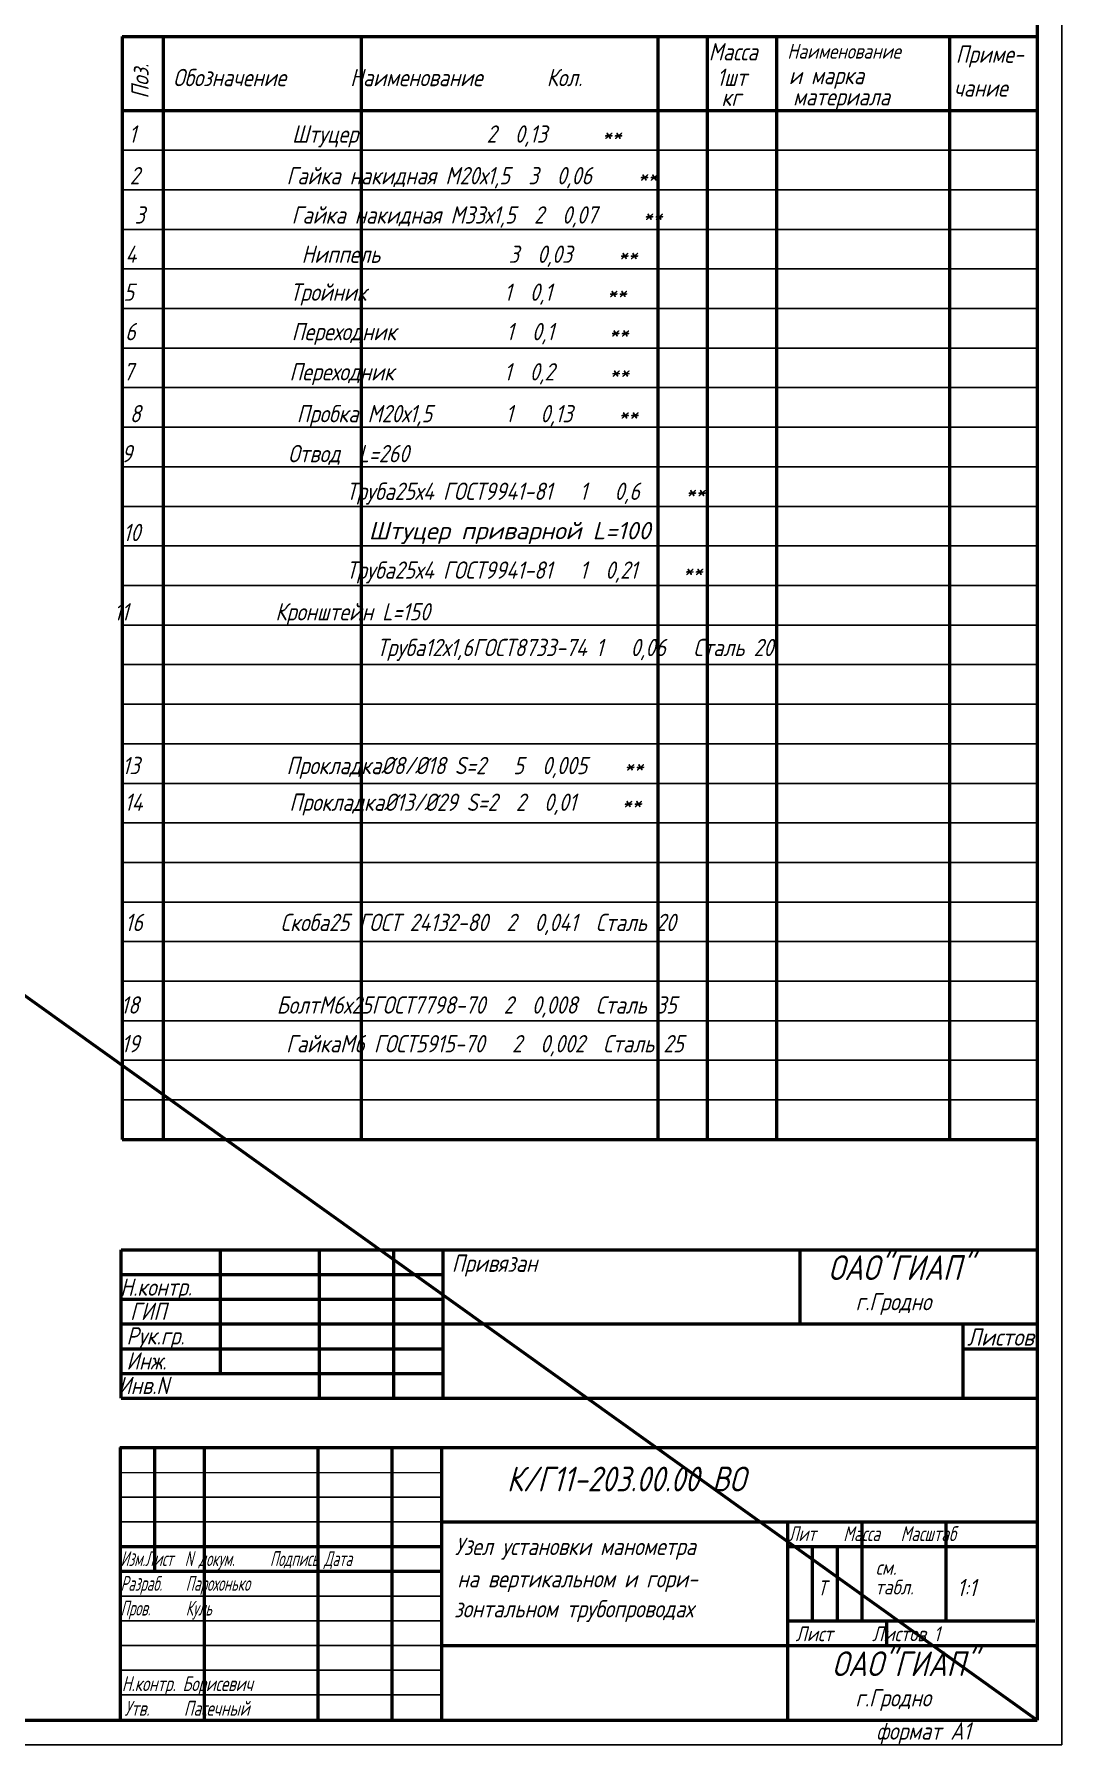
# Model space of a CAD drawing. Header units: inches. Extents: x 11643 to 12484, y 7062 to 7656.
# Drawn here: x 12276.4 to 12484.1, y 7061.7 to 7407.5 of the extents above; entities that cross this region are included whole.
import ezdxf
from ezdxf.enums import TextEntityAlignment as Align

# ---------------------------------------------------------------- set-up
doc = ezdxf.new("R2010")
doc.units = ezdxf.units.IN
doc.header["$LTSCALE"] = 0.7
doc.header["$MEASUREMENT"] = 0
doc.styles.get("Standard").update_dxf_attribs({"font": 'romand.shx', "width": 0.8, "oblique": 15, "height": 3.5})

msp = doc.modelspace()

# ---------------------------------------------------------------- linework, layer by layer
for p in [(12484.15, 7655.69), (11643.15, 7061.69)]:
    msp.add_line(p, (12484.15, 7061.69))
at = {"lineweight": 50}
for p, q in [((12479.15, 7650.69), (12479.15, 7066.69)), ((12294.15, 7407.07), (12294.15, 7392.07)), ((12294.15, 7407.07), (12294.15, 7392.07)), ((12294.15, 7407.07), (12479.15, 7407.07)), ((12302.46, 7407.05), (12302.46, 7392.07)), ((12342.46, 7407.05), (12342.46, 7392.07)), ((12402.46, 7407.05), (12402.46, 7392.07)), ((12412.46, 7407.05), (12412.46, 7392.07)), ((12426.46, 7407.05), (12426.46, 7392.07)), ((12461.46, 7407.05), (12461.46, 7392.07)), ((12294.15, 7392.07), (12294.15, 7240.07)), ((12294.15, 7392.07), (12294.15, 7184.07)), ((12294.15, 7392.07), (12479.15, 7392.07)), ((12302.46, 7392.07), (12302.46, 7184.07)), ((12342.46, 7392.07), (12342.46, 7184.07)), ((12402.46, 7392.07), (12402.46, 7184.07)), ((12412.46, 7392.07), (12412.46, 7184.07)), ((12426.46, 7392.07), (12426.46, 7184.07)), ((12461.46, 7392.07), (12461.46, 7184.07)), ((12294.15, 7184.07), (12479.15, 7184.07)), ((12293.95, 7161.77), (12479.15, 7161.77)), ((12313.99, 7161.77), (12313.99, 7136.77)), ((12333.99, 7161.77), (12333.99, 7131.77)), ((12348.99, 7161.77), (12348.99, 7131.77)), ((12358.99, 7161.77), (12358.99, 7131.77)), ((12431.15, 7161.77), (12431.15, 7146.77)), ((12479.15, 7161.77), (12479.15, 7131.77)), ((12479.15, 7161.77), (12479.15, 7131.77)), ((12293.95, 7156.77), (12358.99, 7156.77)), ((12293.95, 7151.77), (12358.99, 7151.77)), ((12293.95, 7146.77), (12478.95, 7146.77)), ((12464.15, 7146.77), (12464.15, 7131.77)), ((12293.95, 7141.77), (12358.99, 7141.77)), ((12464.15, 7141.77), (12479.15, 7141.77)), ((12293.95, 7136.77), (12358.99, 7136.77)), ((12293.95, 7131.77), (12479.15, 7131.77)), ((12293.7, 7121.77), (12479.15, 7121.77)), ((12293.74, 7121.77), (12293.74, 7066.69)), ((12300.7, 7121.77), (12300.7, 7096.77)), ((12310.7, 7121.77), (12310.7, 7066.77)), ((12333.7, 7121.77), (12333.7, 7066.77)), ((12348.7, 7121.77), (12348.7, 7066.77)), ((12358.7, 7121.77), (12358.7, 7066.77)), ((12358.7, 7106.77), (12479.15, 7106.77)), ((12428.7, 7106.77), (12428.7, 7066.77)), ((12443.7, 7106.77), (12443.7, 7086.77)), ((12460.7, 7106.77), (12460.7, 7086.77)), ((12293.7, 7101.77), (12358.7, 7101.77)), ((12428.7, 7101.77), (12479.15, 7101.77)), ((12433.7, 7101.77), (12433.7, 7086.77)), ((12438.7, 7101.77), (12438.7, 7086.77)), ((12293.7, 7096.77), (12358.7, 7096.77)), ((12428.7, 7086.77), (12478.7, 7086.77)), ((12448.7, 7086.77), (12448.7, 7081.77)), ((12358.7, 7081.77), (12479.15, 7081.77)), ((11651.15, 7066.69), (12479.15, 7066.69))]:
    msp.add_line(p, q, dxfattribs=at)
at = {"lineweight": 25}
for p, q in [((12294.15, 7407.07), (12479.15, 7407.07)), ((12294.15, 7392.07), (12479.15, 7392.07)), ((12294.15, 7384.07), (12479.15, 7384.07)), ((12294.15, 7376.07), (12479.15, 7376.07)), ((12294.15, 7368.07), (12479.15, 7368.07)), ((12294.15, 7360.07), (12479.15, 7360.07)), ((12294.15, 7352.07), (12479.15, 7352.07)), ((12294.15, 7344.07), (12479.15, 7344.07)), ((12294.15, 7336.07), (12479.15, 7336.07)), ((12294.15, 7328.07), (12479.15, 7328.07)), ((12294.15, 7320.07), (12479.15, 7320.07)), ((12294.15, 7312.07), (12479.15, 7312.07)), ((12294.15, 7304.07), (12479.15, 7304.07)), ((12294.15, 7296.07), (12479.15, 7296.07)), ((12294.15, 7288.07), (12479.15, 7288.07)), ((12294.15, 7280.07), (12479.15, 7280.07)), ((12294.15, 7272.07), (12479.15, 7272.07)), ((12294.15, 7264.07), (12479.15, 7264.07)), ((12294.15, 7256.07), (12479.15, 7256.07)), ((12294.15, 7248.07), (12479.15, 7248.07)), ((12294.15, 7240.07), (12479.15, 7240.07)), ((12294.15, 7232.07), (12479.15, 7232.07)), ((12294.15, 7224.07), (12479.15, 7224.07)), ((12294.15, 7216.07), (12479.15, 7216.07)), ((12294.15, 7208.07), (12479.15, 7208.07)), ((12294.15, 7200.07), (12479.15, 7200.07)), ((12294.15, 7192.07), (12479.15, 7192.07)), ((12293.7, 7111.77), (12358.7, 7111.77)), ((12293.7, 7106.77), (12358.7, 7106.77)), ((12293.7, 7091.77), (12358.7, 7091.77)), ((12293.7, 7086.77), (12358.7, 7086.77)), ((12293.7, 7081.77), (12358.7, 7081.77)), ((12293.7, 7076.77), (12358.7, 7076.77)), ((12293.7, 7071.77), (12358.7, 7071.77))]:
    msp.add_line(p, q, dxfattribs=at)
at = {"color": 0, "linetype": 'Continuous', "lineweight": 50}
msp.add_line((12293.95, 7131.77), (12293.95, 7161.77), dxfattribs=at)
at = {"lineweight": 15}
msp.add_line((12293.7, 7116.77), (12358.7, 7116.77), dxfattribs=at)
at = {"color": 1, "lineweight": 50}
msp.add_lwpolyline([(11663.15, 7650.69), (12479.15, 7066.69)], dxfattribs=at)

# ---------------------------------------------------------------- texts
at = {"lineweight": 25, "oblique": 15, "width": 0.8}
for s, p in [('Масса', (12412.75, 7402.22)), ('Приме-', (12462.7, 7401.73)), ('1шт', (12414.4, 7397.07)), ('и марка', (12428.94, 7397.41)), ('чание', (12462.31, 7394.9)), ('кг', (12415.32, 7393.02)), ('материала', (12429.8, 7393.12)), ('1:1', (12462.95, 7091.73))]:
    msp.add_text(s, height=3.5, dxfattribs=at).set_placement(p)
msp.add_text('Поз.', height=3.5, rotation=90, dxfattribs=at).set_placement((12299.5, 7394.49))
at = {"lineweight": 25, "oblique": 15, "width": 0.753185}
msp.add_text('Штуцер приварной L=100', height=3.5, dxfattribs=at).set_placement((12344.01, 7305.41), (12401, 7305.41), align=Align.FIT)
at = {"color": 0, "linetype": 'Continuous', "lineweight": 25, "oblique": 15, "width": 0.8}
for s, p in [('Привязан', (12360.8, 7157.3)), ('ГИП', (12295.75, 7147.58)), ('Рук.гр.', (12295.01, 7142.62)), ('Инж.', (12295.01, 7137.55)), (' Инв.N', (12291.49, 7132.59))]:
    msp.add_text(s, height=3.5, dxfattribs=at).set_placement(p)
msp.add_text('Н.контр.', height=3.5, rotation=0.3236, dxfattribs=at).set_placement((12293.75, 7152.43))
at = {"color": 0, "linetype": 'Continuous', "lineweight": 25, "oblique": 15, "width": 0.626739}
msp.add_text('Листов', height=3.5, dxfattribs=at).set_placement((12465, 7142.38), (12478.48, 7142.38), align=Align.FIT)
at = {"lineweight": 25, "attachment_point": 1}
for s, insert, char_height, width in [('{\\H0.8571x;Наименование} ', (12428.65, 7405.58), 3.5, 49.8633), ('Обозначение       Наименование       Кол. ', (12304.45, 7400.51), 3.5, 173.1388), ('  1                 Штуцер              2  0,13      **', (12291.77, 7389.09), 3.5, 183.2505), ('2                Гайка накидная М20х1,5  3  0,06     **', (12295.68, 7380.67), 3.5, 170.5545), ('3                Гайка накидная М33х1,5  2  0,07     **', (12296.65, 7372.73), 3.5, 162.7479), (' 4                  Ниппель              3  0,03     **', (12292.95, 7364.79), 3.5, 184.8513), ('  5                 Тройник               1  0,1      **', (12290.7, 7357.12), 3.5, 178.0028), (' 6                 Переходник            1  0,1      **', (12292.89, 7349.14), 3.5, 167.9152), (' 7                 Переходник            1  0,2      **', (12292.52, 7341.02), 3.5, 166.819), ('8                 Пробка М20х1,5        1   0,13     **', (12295.68, 7332.56), 3.5, 170.5545), ('  9                 Отвод  L=260', (12290.27, 7324.48), 3.5, 193.2673), ('   Труба25х4 ГОСТ9941-81   1   0,6     **', (12333.91, 7316.87), 3.5, 133.3019), (' 10               ', (12292.49, 7308.54), 3.5, 193.2673), ('   Труба25х4 ГОСТ9941-81   1  0,21     **', (12333.91, 7300.93), 3.5, 133.3019), ('   11                Кронштейн L=150', (12286.92, 7292.5), 3.5, 185.568), ('Труба12х1,6ГОСТ8733-74 1   0,06   Сталь 20', (12345.63, 7285.28), 3.5, 120.9845), (' 13                Прокладка%%C8/%%C18 S=2   5  0,005    **', (12292.3, 7261.42), 3.5, 178.7236), (' 14                Прокладка%%C13/%%C29 S=2  2  0,01     **', (12292.74, 7254), 3.5, 166.9396), (' 16               Скоба25 ГОСТ 24132-80  2  0,041  Сталь 20', (12292.87, 7229.7), 3.5, 180.1395), ('  18               БолтМ6х25ГОСТ7798-70  2  0,008  Сталь 35', (12290.16, 7213.01), 3.5, 176.5326), (' 19                ГайкаМ6 ГОСТ5915-70   2  0,002  Сталь 25', (12292.12, 7205.18), 3.5, 182.8451), ('г.Гродно', (12442.44, 7153.03), 3.5, 35.0627), ('{\\W0.7;Лит    Масса   Масштаб}', (12428.9, 7105.88), 3, 48.3624), ('{\\W0.6; Изм.Лист  N докум.      Подпись Дата\\P Разраб.    Парохонько\\P Пров.      Куль}', (12292.62, 7100.82), 3, 75.9719), ('см.', (12446.51, 7099.05), 3, 4.7355), ('Т', (12434.79, 7094.9), 3, 4.7355), ('табл.', (12446.39, 7095.08), 3, 4.7355), ('Лист     Листов 1', (12430.31, 7085.63), 3, 49.4707), ('{\\W0.7; Н.контр. Борисевич}', (12292.69, 7075.55), 3, 40.546), ('г.Гродно', (12442.4, 7072.94), 3.5, 35.0627), ('{\\W0.7;Утв.     Пасечный}', (12294.62, 7070.56), 3, 39.2217), ('формат А1', (12446.61, 7066.23), 3.5, 32.7454)]:
    msp.add_mtext(s, dxfattribs=dict(at, insert=insert, char_height=char_height, width=width))
at = {"lineweight": 35, "attachment_point": 1}
for s, insert, char_height, width in [('ОАО"ГИАП"', (12436.92, 7160.65), 5, 36.171), ('К/Г11-203.00.00 ВО ', (12371.93, 7117.92), 5, 116.2188), ('Узел установки манометра', (12361.42, 7103.54), 3.5, 67.1383), ('на вертикальном и гори-', (12361.92, 7097.01), 3.5, 67.3555), ('зонтальном трубопроводах', (12361.25, 7090.94), 3.5, 70.996), ('ОАО"ГИАП"', (12437.69, 7080.58), 5, 36.171)]:
    msp.add_mtext(s, dxfattribs=dict(at, insert=insert, char_height=char_height, width=width))

doc.saveas('drawing.dxf')
